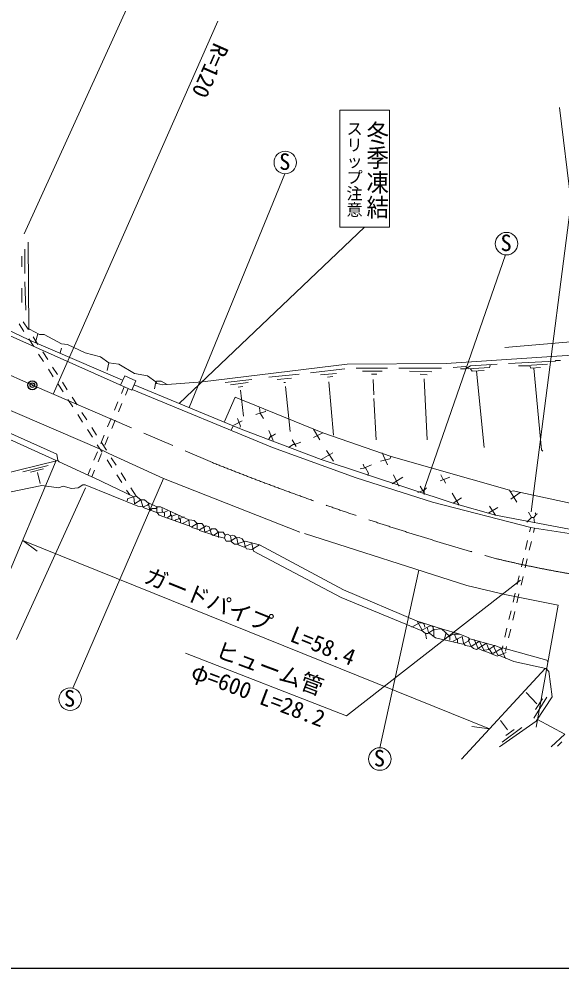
# Model space of a CAD drawing. Units: millimetres, scale not verified. Extents: x 40000 to 680000, y 20000 to 380000.
# Drawn here: x 271390 to 331654, y 205000 to 310398 of the extents above; entities that cross this region are included whole.
import ezdxf
from ezdxf.enums import TextEntityAlignment as Align

# ---------------------------------------------------------------- set-up
doc = ezdxf.new("R2010")
doc.units = ezdxf.units.MM
doc.header["$LTSCALE"] = 1000
doc.header["$PDMODE"] = 32
doc.header["$PDSIZE"] = 500
doc.linetypes.add('CHAIN', pattern=[18.5, 12, -1.5, 3.5, -1.5])
for name, color, linetype, lineweight in [('M-BGD', 7, 'Continuous', 13), ('M-BMK', 2, 'CHAIN', 13), ('M-BMK-SRVR', 3, 'Continuous', 25), ('M-STR-HTXT', 7, 'Continuous', 13), ('M-STR-STRC', 7, 'Continuous', 25), ('M-TTL-BAND', 7, 'Continuous', 25)]:
    doc.layers.add(name, color=color, linetype=linetype, lineweight=lineweight)
doc.styles.add('@ＭＳ ゴシック', font='')
doc.styles.add('ＭＳ ゴシック', font='')
doc.styles.get('@ＭＳ ゴシック').set_extended_font_data('@MS Gothic')
doc.styles.get('ＭＳ ゴシック').set_extended_font_data('MS Gothic')

msp = doc.modelspace()

# ---------------------------------------------------------------- linework, layer by layer
at = {"layer": 'M-BGD'}
for p, q in [((293481, 310148), (275193, 268746)), ((300932, 293215), (290310, 267253)), ((272060, 284833), (272060, 282124)), ((272399, 285595), (272484, 275858)), ((271722, 284071), (271722, 282886)), ((325485, 284200), (316296, 257742)), ((271722, 280515), (271722, 278906)), ((272060, 281192), (272145, 278060)), ((237855, 278906), (275616, 262058)), ((272484, 274758), (265287, 278229)), ((267404, 276536), (283928, 269182)), ((271396, 276541), (271940, 275702)), ((271870, 276781), (272414, 275941)), ((272568, 275943), (273669, 275350)), ((272957, 275102), (273501, 274263)), ((273500, 275435), (273246, 274504)), ((273669, 275350), (274177, 275350)), ((274177, 275350), (276124, 274334)), ((272484, 274863), (273027, 274023)), ((272484, 274758), (282898, 270270)), ((276124, 274334), (276802, 274250)), ((276802, 274250), (278749, 273318)), ((336068, 274842), (325400, 273911)), ((273571, 273184), (274115, 272345)), ((274044, 273423), (274588, 272584)), ((276124, 273826), (275955, 273318)), ((278749, 273318), (280442, 272895)), ((318881, 272133), (335730, 273234)), ((280442, 272895), (281374, 272218)), ((281374, 272218), (281204, 271371)), ((281374, 272218), (282474, 272048)), ((282474, 272048), (284252, 271032)), ((291788, 270101), (307874, 272048)), ((307874, 272048), (318881, 272133)), ((324554, 272048), (321590, 271879)), ((323707, 271710), (323792, 271964)), ((330988, 272387), (325824, 272133)), ((328364, 271964), (328194, 271879)), ((330142, 272048), (328364, 271964)), ((331073, 272472), (330988, 272387)), ((331581, 272472), (331073, 272472)), ((274658, 271505), (275202, 270666)), ((275132, 271745), (275675, 270905)), ((284252, 271032), (285692, 270778)), ((302540, 270948), (299154, 270609)), ((307620, 271540), (303810, 271117)), ((306689, 271032), (304911, 270863)), ((308890, 271625), (312362, 271625)), ((309568, 271286), (311769, 271286)), ((310584, 270948), (311176, 270948)), ((313632, 271625), (318373, 271625)), ((314817, 271286), (317272, 271202)), ((316002, 270948), (316764, 270863)), ((319643, 271710), (320998, 271794)), ((321082, 271540), (320490, 271540)), ((320998, 271794), (321252, 271710)), ((321590, 271879), (321082, 271540)), ((321252, 271710), (321336, 271540)), ((321336, 271540), (323707, 271710)), ((321590, 271540), (321760, 271286)), ((321760, 271286), (323114, 271371)), ((322268, 271286), (323114, 262820)), ((328194, 271879), (326924, 271879)), ((328194, 271879), (328279, 271625)), ((328279, 271625), (329380, 271710)), ((328618, 271625), (329464, 262566)), ((275745, 269827), (276289, 268987)), ((276219, 270066), (276762, 269227)), ((282691, 269732), (283152, 270778)), ((283152, 270778), (284385, 270209)), ((284385, 270209), (283928, 269182)), ((285692, 270778), (286623, 270101)), ((286623, 270101), (286454, 269339)), ((286708, 270186), (286623, 270101)), ((286623, 270101), (286708, 269932)), ((287216, 270186), (286708, 270186)), ((286708, 269932), (287385, 269762)), ((287808, 269847), (287216, 270186)), ((287385, 269762), (291788, 270101)), ((297291, 270355), (294328, 270016)), ((296868, 270016), (294920, 269762)), ((301694, 270524), (300085, 270355)), ((300847, 270016), (301016, 270016)), ((306266, 270694), (305673, 270609)), ((305842, 270101), (306350, 264174)), ((310753, 270355), (310838, 268662)), ((316426, 270440), (316764, 263666)), ((283079, 269560), (282772, 268815)), ((283526, 269361), (283221, 268617)), ((299577, 262820), (283961, 269255)), ((284197, 269785), (296106, 264852)), ((296275, 269593), (295767, 269508)), ((296021, 269170), (296360, 266291)), ((301016, 269593), (301524, 264598)), ((267573, 268154), (280358, 262650)), ((276833, 268148), (277376, 267309)), ((277306, 268387), (277850, 267548)), ((282392, 267890), (282011, 266966)), ((294243, 265698), (295428, 268408)), ((295428, 268408), (305165, 264428)), ((310838, 268238), (311092, 263666)), ((278393, 266709), (278937, 265869)), ((282840, 267692), (282460, 266768)), ((297714, 266460), (298815, 266799)), ((298138, 267222), (298222, 266630)), ((298815, 266799), (298815, 266884)), ((277920, 266469), (278463, 265630)), ((281631, 266041), (281251, 265116)), ((282079, 265843), (281699, 264918)), ((296190, 265783), (295259, 265275)), ((295682, 266037), (296021, 265190)), ((298222, 266630), (298561, 266037)), ((279007, 264791), (279551, 263951)), ((279481, 265030), (280024, 264191)), ((295206, 265224), (294978, 264715)), ((296021, 265190), (295936, 265021)), ((296106, 264852), (304996, 261465)), ((299154, 264682), (299662, 263582)), ((304149, 264852), (304826, 263666)), ((269097, 264259), (275532, 261380)), ((280870, 264191), (280490, 263266)), ((281319, 263993), (280938, 263068)), ((299408, 264090), (299154, 263751)), ((299577, 264090), (299408, 264090)), ((299916, 264344), (299577, 264090)), ((301778, 263666), (302202, 262904)), ((305165, 264428), (304149, 263920)), ((305165, 264428), (312785, 261804)), ((280094, 263112), (280638, 262273)), ((280358, 262650), (281374, 262142)), ((280568, 263351), (281111, 262512)), ((308890, 259433), (299577, 262820)), ((301863, 263158), (301355, 262820)), ((302032, 263158), (301863, 263158)), ((302710, 263412), (302032, 263158)), ((305588, 262481), (306350, 261296)), ((329464, 262566), (329634, 262396)), ((275616, 262058), (275701, 261380)), ((280110, 262341), (279729, 261417)), ((280558, 262143), (280177, 261219)), ((281182, 261433), (281725, 260594)), ((281374, 262142), (287470, 259348)), ((281655, 261673), (282199, 260833)), ((306266, 262227), (304996, 261465)), ((304996, 261465), (319643, 256639)), ((312616, 261550), (311600, 261296)), ((311769, 262227), (312362, 260872)), ((312785, 261804), (312616, 261550)), ((312785, 261804), (325908, 258078)), ((275701, 261380), (267488, 259348)), ((274638, 260799), (271818, 260108)), ((272672, 260073), (274135, 260424)), ((275701, 261380), (275870, 261211)), ((275870, 261211), (279172, 259687)), ((279349, 260492), (279042, 259747)), ((309314, 260449), (309906, 260534)), ((309652, 260957), (309822, 260534)), ((309822, 260534), (310584, 260872)), ((309906, 260534), (310245, 259941)), ((273445, 260038), (273749, 258821)), ((287470, 259348), (277394, 236065)), ((279172, 259687), (279765, 259433)), ((279797, 260294), (279491, 259550)), ((284168, 257316), (279765, 259433)), ((282269, 259755), (282812, 258915)), ((282742, 259994), (283286, 259155)), ((287470, 259348), (302625, 253422)), ((317357, 256724), (308890, 259433)), ((310245, 259941), (310160, 259687)), ((314055, 259518), (312870, 258756)), ((313039, 259772), (313632, 258502)), ((319304, 259518), (318204, 259094)), ((318288, 259772), (318542, 259264)), ((268504, 257486), (273923, 258586)), ((278785, 258315), (271125, 241496)), ((273923, 258586), (275786, 258332)), ((275786, 258332), (276294, 258502)), ((276294, 258502), (277225, 258248)), ((277225, 258248), (277987, 258332)), ((277987, 258332), (278495, 258671)), ((278495, 258671), (278749, 258671)), ((278749, 258671), (284591, 256300)), ((283830, 258315), (284422, 257401)), ((316002, 258502), (316256, 258078)), ((316680, 258332), (316426, 258078)), ((318542, 259264), (318627, 259264)), ((318627, 259264), (318796, 258840)), ((283356, 258076), (283703, 257539)), ((284422, 257401), (283490, 257147)), ((284252, 256554), (284168, 257316)), ((284422, 257401), (284930, 256978)), ((316426, 258078), (315748, 257824)), ((316256, 258078), (316426, 257994)), ((316426, 257994), (316426, 257570)), ((319558, 257740), (320320, 256385)), ((320574, 257232), (319643, 256639)), ((325908, 258078), (326755, 256724)), ((326078, 257909), (326332, 257994)), ((327094, 257824), (326078, 257062)), ((326332, 257994), (332682, 256639)), ((283490, 257147), (283406, 256893)), ((284930, 256978), (284252, 256554)), ((284591, 256300), (285184, 256216)), ((284930, 256978), (285184, 256131)), ((285353, 256978), (284930, 256978)), ((285184, 256216), (285692, 256385)), ((285184, 256131), (286792, 255538)), ((285776, 256639), (285353, 256978)), ((285692, 256385), (285861, 256639)), ((285946, 255792), (285776, 256639)), ((285861, 256639), (286708, 256216)), ((286623, 256046), (286792, 256216)), ((286708, 256216), (286708, 255623)), ((286792, 256216), (287131, 256216)), ((287131, 256216), (290264, 254776)), ((328279, 253930), (317357, 256724)), ((319643, 256639), (324384, 255284)), ((324638, 256131), (323622, 255538)), ((323707, 256300), (324384, 255284)), ((286200, 256046), (285946, 255792)), ((286200, 256046), (286623, 256046)), ((286708, 255623), (286962, 255284)), ((286792, 255538), (287554, 255623)), ((286962, 255284), (290602, 254014)), ((287300, 256046), (287300, 255708)), ((287300, 255708), (287554, 255538)), ((287554, 255623), (287893, 255792)), ((287554, 255538), (287554, 255200)), ((288316, 255284), (287893, 255030)), ((288232, 255708), (288232, 255369)), ((288232, 255369), (288401, 255200)), ((288401, 255200), (288316, 255284)), ((288909, 255369), (288401, 255200)), ((288401, 255200), (288401, 254776)), ((289756, 255115), (288824, 254776)), ((289163, 255284), (289163, 254946)), ((324384, 255284), (333359, 253591)), ((328025, 255623), (328364, 255030)), ((328872, 255369), (328618, 255030)), ((328787, 255538), (328872, 255369)), ((329041, 255454), (328872, 255369)), ((288824, 254776), (288740, 254692)), ((289163, 254946), (289332, 254776)), ((289332, 254776), (289332, 254438)), ((289586, 254353), (290348, 254776)), ((290264, 254776), (290348, 254099)), ((290348, 254776), (290856, 254692)), ((290602, 254014), (291195, 254353)), ((290602, 253930), (290602, 254014)), ((290856, 254692), (291195, 254353)), ((291195, 254353), (291195, 253760)), ((291195, 254353), (291703, 254353)), ((291449, 253676), (292211, 254099)), ((291703, 254353), (291957, 254099)), ((291957, 254099), (292042, 253422)), ((292211, 254099), (292550, 254014)), ((292550, 254014), (292804, 253168)), ((328364, 255030), (327856, 254522)), ((328364, 255030), (328618, 255030)), ((328618, 255030), (328702, 254438)), ((291449, 253676), (290602, 253930)), ((291449, 253591), (291449, 253676)), ((293058, 253083), (291449, 253591)), ((292042, 253422), (292719, 253676)), ((292719, 253676), (292804, 253760)), ((292804, 253760), (293227, 253760)), ((292804, 253168), (292888, 253083)), ((292888, 253083), (294243, 252744)), ((293566, 253422), (293058, 253083)), ((293227, 253760), (293566, 253422)), ((293566, 253422), (293566, 252829)), ((294074, 253422), (293566, 253422)), ((294328, 253083), (294074, 253422)), ((294328, 253083), (294243, 252744)), ((294328, 253083), (294582, 253168)), ((294582, 253168), (294920, 252998)), ((294920, 252998), (295090, 253083)), ((294920, 252998), (295005, 252321)), ((295090, 253083), (295344, 252998)), ((295344, 252998), (295598, 252744)), ((303133, 253252), (321167, 247495)), ((328279, 253930), (328162, 253435)), ((328702, 253845), (328279, 253930)), ((328702, 253845), (328586, 253351)), ((340386, 252067), (328702, 253845)), ((294243, 252744), (294412, 252406)), ((294412, 252406), (294920, 252406)), ((294920, 252406), (295428, 252744)), ((295005, 252321), (295344, 252067)), ((295344, 252067), (295682, 252067)), ((295428, 252744), (295852, 252829)), ((295598, 252744), (295767, 251982)), ((295682, 252067), (295767, 252152)), ((295767, 252152), (296529, 252406)), ((295767, 251982), (296444, 251728)), ((295852, 252829), (296190, 252660)), ((296190, 252660), (296444, 252321)), ((296444, 252321), (296529, 251813)), ((296529, 252406), (298138, 251982)), ((296529, 251813), (297291, 252152)), ((297291, 252152), (297460, 251305)), ((297291, 251474), (298138, 251982)), ((298138, 251982), (307451, 246987)), ((327933, 252462), (327703, 251489)), ((328356, 252377), (328126, 251404)), ((296444, 251728), (296529, 251813)), ((296529, 251813), (296698, 251559)), ((296698, 251559), (297291, 251474)), ((297460, 251305), (307197, 246140)), ((327473, 250515), (327244, 249542)), ((327897, 250431), (327667, 249457)), ((315859, 249190), (311515, 229461)), ((327014, 248569), (326784, 247596)), ((327437, 248484), (327208, 247511)), ((307451, 246987), (315664, 243516)), ((321167, 247495), (325400, 246479)), ((307197, 246140), (316087, 242500)), ((325400, 246479), (331327, 245294)), ((326555, 246622), (326325, 245649)), ((326978, 246538), (326748, 245564)), ((326096, 244676), (325866, 243702)), ((326519, 244591), (326289, 243618)), ((331327, 245294), (328872, 231747)), ((315664, 243516), (316172, 242584)), ((315664, 243516), (318373, 242669)), ((315918, 243346), (315071, 242838)), ((316256, 243346), (315918, 243346)), ((316087, 242500), (317103, 243008)), ((316172, 242584), (316172, 242500)), ((316172, 242500), (316595, 242161)), ((316426, 243177), (316256, 243346)), ((316510, 242838), (316426, 243177)), ((316764, 242838), (316934, 242246)), ((316849, 242161), (317526, 242584)), ((317103, 243008), (317272, 243008)), ((317272, 243008), (317442, 242838)), ((317442, 242838), (317442, 242669)), ((317442, 242669), (317526, 242584)), ((317526, 242584), (318373, 242669)), ((317526, 242584), (317526, 241907)), ((318373, 242669), (319304, 241822)), ((318373, 242669), (320405, 242076)), ((325636, 242729), (325407, 241756)), ((326060, 242645), (325830, 241671)), ((316595, 242161), (316849, 242161)), ((316595, 242161), (316680, 241568)), ((316934, 242246), (317696, 241653)), ((317696, 241653), (320744, 240976)), ((318627, 241484), (319643, 242076)), ((318881, 242246), (318712, 241568)), ((319304, 241822), (319304, 241399)), ((319643, 242076), (320405, 242076)), ((319643, 241314), (320659, 241822)), ((319812, 242076), (319982, 241568)), ((319982, 241568), (320066, 241568)), ((320066, 241568), (320151, 241484)), ((320151, 241484), (320151, 241145)), ((320405, 242076), (321421, 241653)), ((320659, 241822), (320828, 241060)), ((321336, 241314), (321506, 241568)), ((321421, 241653), (321421, 241314)), ((321506, 241568), (324215, 240806)), ((322014, 241484), (322437, 240468)), ((320744, 240976), (321336, 241314)), ((320828, 241060), (320998, 240806)), ((320998, 240806), (321675, 240722)), ((321421, 241314), (321675, 240722)), ((321675, 240722), (322606, 241314)), ((321675, 240722), (321929, 240468)), ((321929, 240468), (322268, 240383)), ((322268, 240383), (323368, 241060)), ((322437, 240468), (323030, 240214)), ((322606, 241314), (323114, 240214)), ((323114, 240298), (323707, 240383)), ((323368, 241060), (323622, 240383)), ((323622, 240383), (324300, 240806)), ((323707, 240383), (323961, 239960)), ((324130, 239960), (325146, 240552)), ((324215, 240806), (324215, 240552)), ((324215, 240552), (324638, 239790)), ((324300, 240806), (324977, 240552)), ((324977, 240552), (325485, 239367)), ((325177, 240783), (325060, 240288)), ((325146, 240552), (330057, 239198)), ((325600, 240698), (325484, 240203)), ((323030, 240214), (323114, 240298)), ((323114, 240214), (324554, 239621)), ((323961, 239960), (324130, 239960)), ((324554, 239621), (325570, 240044)), ((324638, 239790), (326416, 239028)), ((326416, 239028), (329972, 238266)), ((329972, 238266), (330311, 237928)), ((330057, 239198), (330142, 239028)), ((330311, 237928), (330650, 235134)), ((328973, 234342), (327764, 235584)), ((330085, 235097), (328624, 232734)), ((330650, 235134), (328872, 232424)), ((329598, 234885), (328811, 233725)), ((328872, 232424), (324808, 229546)), ((325711, 231468), (324907, 232507)), ((332089, 230985), (329041, 232594)), ((327286, 231720), (325110, 230088)), ((326425, 231484), (325516, 230819)), ((332089, 230985), (330565, 229546)), ((331750, 230138), (331242, 229630))]:
    msp.add_line(p, q, dxfattribs=at)
for centre in [(300993, 294463), (325598, 285445), (277075, 234856), (311515, 228211)]:
    msp.add_circle(centre, 1250, dxfattribs=at)
at = {"layer": 'M-BMK'}
for p, q in [((214365, 295702), (272881, 269725)), ((272881, 269725), (292914, 261124))]:
    msp.add_line(p, q, dxfattribs=at)
for centre, radius, start, end in [((406526, 545243), 305992, 248.20484, 254.44478), ((353128, 369535), 122477, 256.46771, 277.53836)]:
    msp.add_arc(centre, radius, start, end, dxfattribs=at)
at = {"layer": 'M-BMK-SRVR'}
msp.add_circle((272881, 269725), 500, dxfattribs=at)
msp.add_point((272881, 269725), dxfattribs=at)
at = {"layer": 'M-STR-HTXT'}
for p, q in [((288401, 322594), (271976, 286526)), ((334439, 303131), (328349, 255675)), ((331496, 300581), (332766, 289998)), ((275532, 261380), (269351, 246648)), ((271806, 252490), (323707, 231578)), ((271806, 252490), (273405, 251288)), ((307808, 233016), (327136, 248088)), ((289897, 239969), (307808, 233016)), ((329888, 238266), (320574, 228191)), ((323707, 231578), (321722, 231820))]:
    msp.add_line(p, q, dxfattribs=at)
at = {"layer": 'M-STR-STRC', "lineweight": 13}
for p, q in [((307072, 300288), (312572, 300288)), ((307072, 287288), (307072, 300288)), ((312572, 300288), (312572, 287288)), ((312572, 287288), (307072, 287288))]:
    msp.add_line(p, q, dxfattribs=at)
at = {"layer": 'M-STR-STRC'}
msp.add_line((309822, 287288), (289211, 267708), dxfattribs=at)
at = {"layer": 'M-TTL-BAND'}
msp.add_line((40000, 205000), (579000, 205000), dxfattribs=at)

# ---------------------------------------------------------------- texts
at = {"layer": 'M-BGD', "style": 'ＭＳ ゴシック'}
msp.add_text('R=120', height=1833, rotation=246.168, dxfattribs=at).set_placement((292575, 308097), align=Align.BOTTOM_LEFT)
for p in [(300315, 293090), (324919, 284071), (276397, 233483), (310836, 226838)]:
    msp.add_text('S', height=1833, dxfattribs=at).set_placement(p, align=Align.BOTTOM_LEFT)
at = {"layer": 'M-STR-HTXT', "style": 'ＭＳ ゴシック'}
for s, rotation, p in [('ガードパイプ  L=58.4', 338.054, (284956, 247365)), ('ヒューム管', 339.632, (292891, 239083)), ('φ=600 L=28.2', 339.251, (290183, 236732))]:
    msp.add_text(s, height=1833, rotation=rotation, dxfattribs=at).set_placement(p, align=Align.BOTTOM_LEFT)
at = {"layer": 'M-STR-STRC', "style": '@ＭＳ ゴシック'}
msp.add_text('スリップ注意', height=1320, rotation=270, dxfattribs=at).set_placement((307620, 299135), align=Align.BOTTOM_LEFT)
at = {"layer": 'M-STR-STRC', "style": '@ＭＳ ゴシック', "width": 1.1}
msp.add_text('冬季凍結', height=1833, rotation=270, dxfattribs=at).set_placement((309774, 299135), align=Align.BOTTOM_LEFT)

doc.saveas('drawing.dxf')
